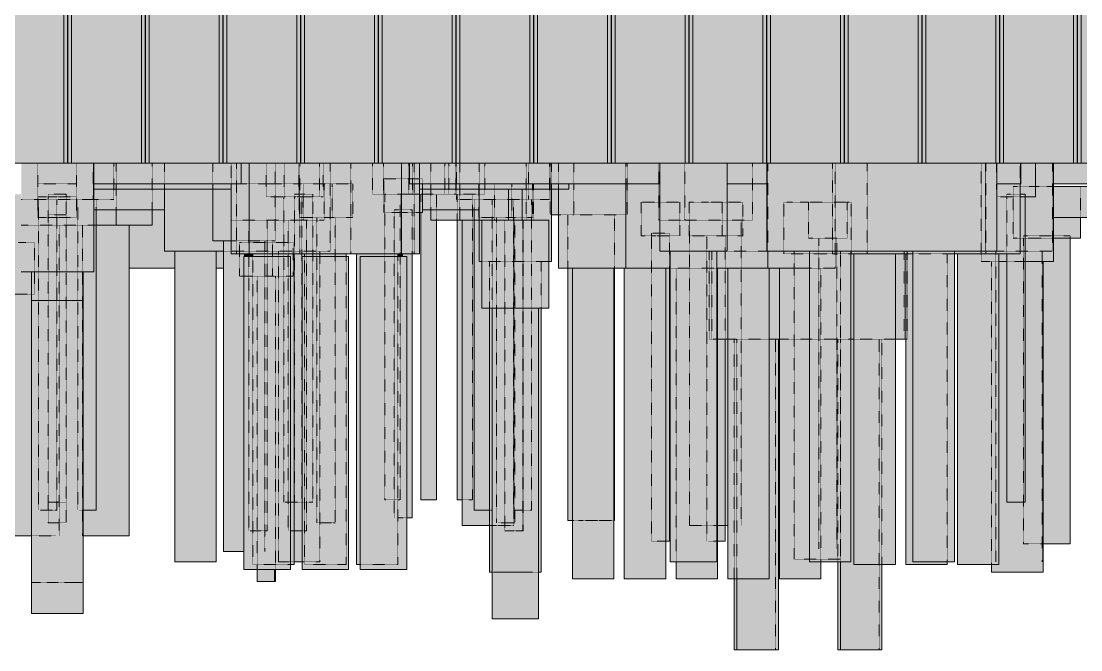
# Model space of a CAD drawing. Header units: centimetres. Extents: x -1984 to 34419, y -3196 to 88064.
# Drawn here: x 28343 to 30389, y 78180 to 79394 of the extents above; entities that cross this region are included whole.
import ezdxf

# ---------------------------------------------------------------- set-up
doc = ezdxf.new("R2010")
doc.units = ezdxf.units.CM
doc.linetypes.add('Centro', pattern=[3.175, 0.635, -0.47625, 1.5875, -0.47625])
doc.linetypes.add('Traço', pattern=[0.635, 0.3175, -0.3175])
for name, color, linetype, lineweight in [('A-FLOR-LEVL', 7, 'Continuous', 9), ('S-BEAM', 7, 'Continuous', 25), ('S-COLS', 7, 'Continuous', 25), ('S-FNDN', 7, 'Continuous', 25), ('S-FNDN-HDLN', 7, 'Traço', 9)]:
    doc.layers.add(name, color=color, linetype=linetype, lineweight=lineweight)

# ---------------------------------------------------------------- blocks, each defined once
blk = doc.blocks.new('Estaca W Gerdau - W250X32_7-3763720-CT F 002 - CRT ESQ')
at = {"layer": 'S-FNDN', "linetype": 'Traço', "lineweight": 9, "true_color": 0xa4b9db}
blk.add_hatch(color=9, dxfattribs=at).paths.add_polyline_path([(-1880.1, 79120), (-1871.6, 79120), (-1871.6, 79510), (-1886.2, 79510), (-1886.2, 79120)], flags=0)
at = {"layer": 'S-FNDN', "lineweight": 9}
for p, q in [((-1886.2, 79510), (-1886.2, 79120)), ((-1871.6, 79510), (-1886.2, 79510)), ((-1879.3, 79120), (-1879.3, 79510)), ((-1878.5, 79510), (-1878.5, 79120)), ((-1871.6, 79510), (-1871.6, 79120)), ((-1871.6, 79120), (-1886.2, 79120))]:
    blk.add_line(p, q, dxfattribs=at)
blk = doc.blocks.new('PED_BLRET-1EST_R01_2019 - 75x75x65-V10-CT F 002 - CRT ESQ')
at = {"layer": 'S-FNDN-HDLN'}
for p, q in [((-1766.9, 79020), (-1731.9, 79020)), ((-1731.9, 79015), (-1766.9, 79015))]:
    blk.add_line(p, q, dxfattribs=at)
blk = doc.blocks.new('PED_BLRET-1EST_R01_2019 - 75x75x65-V8-CT F 002 - CRT ESQ')
at = {"layer": 'S-FNDN-HDLN'}
for p, q in [((1305.6, 79340), (1340.6, 79340)), ((1305.6, 79335), (1305.6, 79340)), ((1340.6, 79335), (1305.6, 79335)), ((1340.6, 79340), (1340.6, 79335))]:
    blk.add_line(p, q, dxfattribs=at)
blk = doc.blocks.new('PED_BLRET-1EST_EXCENTRICA_R01_2019 - 110x130x100-V11-CT F 002 - CRT ESQ')
at = {"layer": 'S-FNDN-HDLN'}
for p, q in [((-326, 78945), (-326, 78950)), ((-251.6, 78945), (-326, 78945)), ((-236, 78950), (-236, 78945))]:
    blk.add_line(p, q, dxfattribs=at)
blk = doc.blocks.new('PED_BLRET-1EST_EXCENTRICA_R01_2019 - 110x130x100-3841337-CT F 002 - CRT ESQ')
at = {"layer": 'S-FNDN-HDLN'}
for p, q in [((117.3, 78980), (175.1, 78980)), ((117.3, 78975), (117.3, 78980)), ((175.1, 78975), (117.3, 78975)), ((175.1, 78980), (207.3, 78980)), ((207.3, 78975), (175.1, 78975)), ((207.3, 78980), (207.3, 78975))]:
    blk.add_line(p, q, dxfattribs=at)
blk = doc.blocks.new('PED_BLRET-1EST_R01_2019 - 75x75x65-V2-CT F 002 - CRT ESQ')
at = {"layer": 'S-FNDN-HDLN'}
for p, q in [((85.1, 79060), (110.9, 79060)), ((85.1, 79055), (85.1, 79060)), ((110.9, 79055), (85.1, 79055)), ((110.9, 79060), (120.1, 79060)), ((120.1, 79055), (110.9, 79055)), ((120.1, 79060), (120.1, 79055))]:
    blk.add_line(p, q, dxfattribs=at)
blk = doc.blocks.new('PED_BLRET-1EST_R01_2019 - 75x75x65-V13-CT F 002 - CRT ESQ')
at = {"layer": 'S-FNDN-HDLN'}
for p, q in [((-1063.7, 79030), (-1098.7, 79030)), ((-1098.7, 79030), (-1098.7, 79025)), ((-1098.7, 79025), (-1063.7, 79025)), ((-1063.7, 79025), (-1063.7, 79030))]:
    blk.add_line(p, q, dxfattribs=at)

msp = doc.modelspace()

# ---------------------------------------------------------------- hatches: boundary and pattern name
at = {"layer": 'S-BEAM', "true_color": 0xc0c0c0}
h = msp.add_hatch(color=9, dxfattribs=at)
h.paths.add_polyline_path([(28482.57, 79080), (28767.62, 79080), (28767.62, 79120), (28482.57, 79120), (28482.57, 79090.9)], flags=0)
h.paths.add_polyline_path([(28425.27, 79420), (28425.27, 79510), (28422.57, 79510), (28422.57, 79420)], flags=0)
h.paths.add_polyline_path([(28575.27, 79420), (28575.27, 79510), (28439.87, 79510), (28439.87, 79420), (28552.63, 79420)], flags=0)
h.paths.add_polyline_path([(28813.26, 79420), (28875.27, 79420), (28875.27, 79510), (28739.87, 79510), (28739.87, 79420), (28761.56, 79420)], flags=0)
h.paths.add_polyline_path([(28606.47, 79420), (28725.27, 79420), (28725.27, 79510), (28589.87, 79510), (28589.87, 79420)], flags=0)
h.paths.add_polyline_path([(28501.07, 79478), (28501.07, 79488), (28511.07, 79488), (28511.07, 79478), (28503.08, 79478)], flags=0)
h = msp.add_hatch(color=9, dxfattribs=at)
h.paths.add_polyline_path([(29380.36, 79080), (29576.1, 79080), (29576.1, 79120), (29092.51, 79120), (29092.51, 79080), (29330.22, 79080)], flags=0)
h.paths.add_polyline_path([(29025.27, 79120), (29025.27, 79120), (29020.04, 79120)], flags=0)
h.paths.add_polyline_path([(29123.44, 79420), (29175.27, 79420), (29175.13, 79510), (29039.87, 79510), (29039.87, 79420)], flags=0)
h.paths.add_polyline_path([(29189.87, 79420), (29325.27, 79420), (29325.27, 79510), (29189.87, 79510), (29189.87, 79443.91)], flags=0)
h.paths.add_polyline_path([(29025.27, 79420), (29025.27, 79510), (28976.81, 79510), (28976.81, 79420), (29020.04, 79420)], flags=0)
h.paths.add_polyline_path([(29549.87, 79420), (29549.87, 79510), (29489.87, 79510), (29489.87, 79420), (29537.01, 79420)], flags=0)
h.paths.add_polyline_path([(29475.27, 79420), (29475.27, 79510), (29339.87, 79510), (29339.87, 79420), (29444.33, 79420)], flags=0)
h = msp.add_hatch(color=9, dxfattribs=at)
h.paths.add_polyline_path([(29706.1, 79080), (29783.04, 79080), (29782.87, 79120), (29706.1, 79120), (29706.1, 79090.9)], flags=0)
h.paths.add_polyline_path([(29789.87, 79420), (29793.09, 79420), (29793.09, 79510), (29789.87, 79510), (29789.87, 79443.91)], flags=0)
h.paths.add_polyline_path([(29773.01, 79420), (29775.27, 79420), (29775.27, 79510), (29657.57, 79510), (29657.57, 79420), (29743.8, 79420)], flags=0)
h = msp.add_hatch(color=9, dxfattribs=at)
h.paths.add_polyline_path([(30266.56, 79080), (30266.56, 79120), (30227.04, 79120), (30227.04, 79080), (30260.76, 79080)], flags=0)
h.paths.add_polyline_path([(30136.83, 79420), (30225.27, 79420), (30225.27, 79510), (30136.83, 79510), (30136.83, 79443.91)], flags=0)
h.paths.add_polyline_path([(30266.56, 79420), (30266.56, 79510), (30239.87, 79510), (30239.87, 79420), (30260.76, 79420)], flags=0)
h = msp.add_hatch(color=9, dxfattribs=at)
h.paths.add_polyline_path([(30273.57, 79080), (30273.56, 79120), (30266.56, 79120), (30266.56, 79080), (30272.3, 79080)], flags=0)
h.paths.add_polyline_path([(30273.56, 79420), (30273.57, 79420), (30273.56, 79510), (30266.56, 79510), (30266.56, 79420), (30273.37, 79420)], flags=0)
h = msp.add_hatch(color=9, dxfattribs=at)
h.paths.add_polyline_path([(30336.56, 79080), (30466.7, 79080), (30466.7, 79120), (30494.7, 79120), (30494.7, 79430), (30389.87, 79430), (30389.87, 79120), (30336.56, 79120), (30336.56, 79090.9)], flags=0)
h.paths.add_polyline_path([(30347.93, 79420), (30375.27, 79420), (30375.27, 79430), (30312.31, 79430), (30312.31, 79420), (30317.53, 79420)], flags=0)
h.paths.add_polyline_path([(30314.05, 79480), (30375.27, 79480), (30375.27, 79510), (30312.31, 79509.85), (30312.46, 79480)], flags=0)
h.paths.add_polyline_path([(30492.54, 79480), (30494.7, 79480), (30494.7, 79510), (30389.87, 79510), (30390.09, 79480), (30467.55, 79480)], flags=0)
h = msp.add_hatch(color=9, dxfattribs=at)
h.paths.add_polyline_path([(28275.05, 79120), (28275.27, 79120), (28275.05, 79179.15)], flags=0)
h.paths.add_polyline_path([(28289.87, 79120), (28425.27, 79120), (28425.27, 79420), (28289.87, 79420), (28289.87, 79179.15)], flags=0)
h.paths.add_polyline_path([(29433.62, 79120), (29475.27, 79120), (29475.27, 79420), (29339.87, 79420), (29339.87, 79120)], flags=0)
h.paths.add_polyline_path([(29489.87, 79120), (29625.27, 79120), (29625.27, 79420), (29489.87, 79420), (29489.87, 79179.15)], flags=0)
h.paths.add_polyline_path([(29325.27, 79120), (29325.27, 79420), (29189.87, 79420), (29189.87, 79120), (29304.38, 79120)], flags=0)
h.paths.add_polyline_path([(30375.27, 79120), (30375.27, 79420), (30239.87, 79420), (30239.87, 79120), (30364.15, 79120)], flags=0)
h.paths.add_polyline_path([(28439.87, 79120), (28575.27, 79120), (28575.27, 79420), (28439.87, 79420), (28439.87, 79135.03)], flags=0)
h.paths.add_polyline_path([(29175.27, 79120), (29175.27, 79420), (29039.87, 79420), (29039.87, 79120), (29175.13, 79120)], flags=0)
h.paths.add_polyline_path([(28589.87, 79120), (28725.27, 79120), (28725.27, 79420), (28589.87, 79420), (28589.87, 79355.65)], flags=0)
h.paths.add_polyline_path([(30225.27, 79120), (30225.27, 79420), (30089.87, 79420), (30089.87, 79120), (30157.37, 79120)], flags=0)
h.paths.add_polyline_path([(30075.27, 79120), (30075.27, 79420), (29939.87, 79420), (29939.87, 79120), (30053.97, 79120)], flags=0)
h.paths.add_polyline_path([(28739.87, 79120), (28875.27, 79120), (28875.27, 79420), (28739.87, 79420), (28739.87, 79179.15)], flags=0)
h.paths.add_polyline_path([(28889.87, 79120), (29025.27, 79120), (29025.27, 79420), (28889.87, 79420), (28889.87, 79135.03)], flags=0)
h.paths.add_polyline_path([(29639.87, 79120), (29775.27, 79120), (29775.27, 79420), (29639.87, 79420), (29639.87, 79179.15)], flags=0)
h.paths.add_polyline_path([(29789.87, 79120), (29925.27, 79120), (29925.27, 79420), (29789.87, 79420), (29789.87, 79179.15)], flags=0)
for points in [[(28748.28, 79070), (28748.28, 79080), (28482.57, 79080), (28482.57, 79070), (28732.39, 79070)], [(28619.32, 79030), (28619.32, 79070), (28482.57, 79070), (28482.57, 79030), (28511.07, 79030)], [(29395.28, 79070), (29400.17, 79070), (29400.17, 79080), (29111.85, 79080), (29111.85, 79070), (29380.36, 79070)], [(29200.98, 79030), (29227.06, 79030), (29226.83, 79070), (29117.73, 79070), (29117.73, 79030), (29175.13, 79030)], [(30364.15, 79015), (30466.7, 79015), (30466.7, 79075), (30336.56, 79075), (30336.56, 79015), (30356.77, 79015)]]:
    msp.add_hatch(color=9, dxfattribs=at).paths.add_polyline_path(points, flags=0)
h = msp.add_hatch(color=9, dxfattribs=at)
h.paths.add_polyline_path([(28619.32, 78917), (28639.32, 78917), (28639.32, 78950), (28619.32, 78950), (28619.32, 79030), (28595.84, 79030), (28595.84, 79000), (28551.02, 79000), (28551.02, 78917), (28611, 78917)], flags=0)
h.paths.add_polyline_path([(28719.32, 78917), (28733.06, 78917), (28733.06, 78950), (28719.32, 78950), (28719.32, 78923.77)], flags=0)
h.paths.add_polyline_path([(28296.29, 78967), (28326.16, 78967), (28326.16, 79000), (28281.34, 79000), (28281.34, 79060), (28273.92, 79060), (28273.92, 78967), (28281.34, 78967)], flags=0)
at = {"layer": 'S-COLS', "true_color": 0xc0c0c0}
h = msp.add_hatch(color=9, dxfattribs=at)
h.paths.add_polyline_path([(29599.84, 79120), (29599.84, 79120), (29593.03, 79120)], flags=0)
h.paths.add_polyline_path([(29599.84, 79420), (29599.84, 79510), (29549.87, 79510), (29549.87, 79420), (29594.39, 79420)], flags=0)
h = msp.add_hatch(color=9, dxfattribs=at)
h.paths.add_polyline_path([(30136.83, 79120), (30136.83, 79120), (30089.87, 79120)], flags=0)
h.paths.add_polyline_path([(30075.27, 79120), (30075.27, 79120), (30053.97, 79120)], flags=0)
h.paths.add_polyline_path([(29950.58, 79420), (30075.27, 79420), (30075.27, 79510), (29939.87, 79510), (29939.87, 79420)], flags=0)
h.paths.add_polyline_path([(30136.83, 79420), (30136.83, 79510), (30089.87, 79510), (30089.87, 79420)], flags=0)
h.paths.add_polyline_path([(29793.09, 79420), (29925.27, 79420), (29925.27, 79510), (29793.09, 79510), (29793.09, 79443.91)], flags=0)
msp.add_hatch(color=9, dxfattribs=at).paths.add_polyline_path([(29310.56, 79010), (29310.56, 79070), (29283.56, 79070), (29283.56, 79010), (29304.38, 79010)], flags=0)
at = {"layer": 'S-FNDN', "true_color": 0xc0c0c0}
for points in [[(28342.57, 78910), (28482.57, 78910), (28482.57, 79120), (28342.57, 79120), (28342.57, 78914.4)], [(28758.57, 78945), (28782.92, 78945), (28782.92, 79120), (28767.62, 79120), (28767.62, 79080), (28748.28, 79080), (28748.28, 78945)], [(28782.92, 78945), (29077.21, 78945), (29077.21, 79120), (28782.92, 79120), (28782.92, 78958.52)], [(29077.21, 78945), (29111.85, 78945), (29111.85, 79080), (29092.51, 79080), (29092.51, 79120), (29077.21, 79120), (29077.21, 79002.65)], [(29576.1, 78950), (29706.1, 78950), (29706.1, 79120), (29576.1, 79120), (29576.1, 79002.65)], [(29783.04, 78950), (30227.04, 78950), (30227.04, 79120), (29783.04, 79120), (29783.04, 79002.65)], [(30297.03, 79055), (30301.56, 79055), (30301.56, 79120), (30273.57, 79120), (30273.57, 79080), (30272.3, 79080), (30272.3, 79055), (30295.12, 79055)], [(28619.32, 78950), (28733.06, 78950), (28733.06, 78970), (28713.06, 78970), (28713.06, 79070), (28619.32, 79070), (28619.32, 78967)], [(28748.28, 78970), (28748.28, 79070), (28713.06, 79070), (28713.06, 78970)], [(29117.73, 79025), (29117.73, 79070), (29111.85, 79070), (29111.85, 79025)], [(29380.36, 79020), (29380.36, 79070), (29367.06, 79070), (29367.2, 79020)], [(29380.36, 78917.29), (29510.36, 78917.29), (29510.36, 79080), (29400.17, 79080), (29400.17, 79070), (29380.36, 79070), (29380.36, 79002.65)], [(30260.76, 78945), (30272.3, 78945), (30272.3, 79080), (30227.04, 79080), (30227.04, 78950), (30205.66, 78950), (30205.66, 78945), (30234.91, 78945)], [(30246.56, 78465), (30281.56, 78465), (30281.56, 79055), (30272.3, 79055), (30272.3, 78945), (30246.56, 78945), (30246.56, 78473.14)], [(28462.57, 78450), (28484.47, 78450), (28484.47, 79030), (28482.57, 79030), (28482.23, 78910), (28462.57, 78910), (28462.57, 78473.14)], [(28485.23, 78450), (28487.17, 78450), (28487.17, 79030), (28484.47, 79030), (28484.47, 78450)], [(28595.84, 79000), (28595.84, 79030), (28526.17, 79030), (28526.17, 79000)], [(29115.67, 78470), (29115.67, 79025), (29114.78, 79025), (29114.78, 78470)], [(29115.67, 78470), (29144.63, 78470), (29144.51, 79010), (29133.64, 79010), (29133.64, 79030), (29117.73, 79030), (29117.41, 79025), (29115.67, 79025), (29115.67, 78473.14)], [(29133.64, 79010), (29189.71, 79010), (29189.71, 79030), (29133.64, 79030)], [(29189.71, 79010), (29217.61, 79010), (29217.61, 79030), (29189.71, 79030)], [(29217.61, 78450), (29247.06, 78450), (29246.77, 78840), (29232.06, 78840), (29232.06, 78930), (29227.06, 78930), (29226.65, 79030), (29217.61, 79030), (29217.61, 78473.14)], [(29226.65, 79015), (29227.06, 79015), (29226.65, 79030)], [(29184.62, 78470), (29185.51, 78470), (29185.51, 79010), (29184.62, 79010), (29184.62, 78473.14)], [(29187.36, 78470), (29194.23, 78470), (29194.23, 79010), (29185.51, 79010), (29185.51, 78470)], [(29194.23, 78420), (29247.06, 78420), (29246.92, 78450), (29217.61, 78450), (29217.61, 79010), (29194.23, 79010), (29194.23, 78429.01)], [(29252.68, 78840), (29362.06, 78840), (29362.06, 79010), (29232.06, 79010), (29232.06, 78840)], [(30336.56, 78975), (30388.77, 78975), (30388.77, 79015), (30336.56, 79015), (30336.56, 79002.65)], [(28326.16, 78400), (28362.57, 78400), (28362.57, 78910), (28342.57, 78910), (28342.57, 79000), (28326.16, 79000), (28326.16, 78473.14)], [(28462.66, 78400), (28544.12, 78400), (28544.12, 79000), (28487.17, 79000), (28487.17, 78450), (28462.57, 78450), (28462.57, 78400)], [(28549.89, 78400), (28551.02, 78400), (28551.02, 79000), (28544.12, 79000), (28544.12, 78400), (28547.57, 78400)], [(28733.06, 78370), (28772.56, 78370), (28772.72, 78940), (28773.06, 78940), (28772.78, 78945), (28748.28, 78945), (28748.28, 78970), (28733.06, 78970), (28733.06, 78384.89)], [(30316.56, 78385), (30368.77, 78385), (30368.77, 78975), (30336.56, 78975), (30336.56, 78930), (30316.56, 78930), (30316.56, 78473.14)], [(28639.32, 78350), (28719.32, 78350), (28719.32, 78950), (28639.32, 78950), (28639.32, 78384.89)], [(28790.06, 78940), (28790.06, 78945), (28773.06, 78945), (28773.18, 78940), (28787.41, 78940)], [(28862.56, 78345), (28870.06, 78345), (28870.06, 78945), (28790.06, 78945), (28790.07, 78940), (28862.56, 78940), (28862.56, 78350)], [(28872.37, 78350), (28885.06, 78350), (28885.06, 78940), (28890.06, 78940), (28890.06, 78945), (28870.06, 78945), (28870.06, 78350)], [(28969.46, 78940), (28970.06, 78940), (28969.64, 78945), (28890.06, 78945), (28890.49, 78940), (28969.43, 78940)], [(28990.06, 78345), (28997.56, 78345), (28997.56, 78940), (29070.06, 78940), (29070.06, 78945), (28990.06, 78945), (28990.06, 78384.89)], [(29077.21, 78940), (29080.23, 78940), (29080.23, 78945), (29070.06, 78945), (29070.06, 78940), (29076.77, 78940)], [(29097.73, 78435), (29097.73, 78945), (29080.23, 78945), (29080.23, 78940), (29087.56, 78940), (29087.56, 78435), (29097.14, 78435)], [(29596.25, 78350), (29641.1, 78350), (29641.1, 78950), (29596.25, 78950), (29596.25, 78384.89)], [(29662.52, 78350), (29685.94, 78350), (29685.94, 78950), (29641.1, 78950), (29641.1, 78350), (29655.71, 78350)], [(29865.04, 78917.29), (29865.04, 78950), (29784.53, 78950), (29784.53, 78917.29), (29847.19, 78917.29)], [(29867.45, 78350), (29945.04, 78350), (29945.04, 78950), (29865.04, 78950), (29865.04, 78350), (29867.44, 78350)], [(29945.04, 78945), (29976.5, 78945), (29976.5, 78950), (29945.04, 78950)], [(29951.08, 78345), (30031.08, 78345), (30031.08, 78945), (29951.08, 78945), (29951.08, 78384.89)], [(30051.08, 78345), (30131.08, 78345), (30130.75, 78350), (30065.04, 78350), (30065.04, 78945), (30051.08, 78945), (30051.08, 78384.89)], [(30065.04, 78350), (30145.04, 78350), (30145.04, 78950), (30065.04, 78950), (30065.04, 78384.89)], [(30151.08, 78345), (30231.08, 78345), (30231.08, 78945), (30151.08, 78945), (30151.08, 78350)], [(28772.56, 78335), (28862.56, 78335), (28862.56, 78940), (28772.56, 78940), (28772.56, 78340.76)], [(28885.06, 78335), (28975.06, 78335), (28974.71, 78940), (28885.06, 78940), (28885.06, 78340.76)], [(28997.56, 78335), (29087.56, 78335), (29087.56, 78940), (28997.56, 78940), (28997.56, 78345)], [(30216.56, 78330), (30266.56, 78330), (30266.56, 78465), (30246.56, 78465), (30246.56, 78930), (30231.08, 78930), (30231.08, 78345), (30216.56, 78345), (30216.56, 78340.76)], [(30311.12, 78330), (30316.56, 78330), (30316.56, 78930), (30281.56, 78930), (30281.56, 78465), (30266.56, 78465), (30266.56, 78330), (30307.02, 78330)], [(28362.57, 78855), (28412.57, 78855), (28412.57, 78910), (28362.57, 78910), (28362.57, 78862.72)], [(28462.57, 78855), (28462.57, 78910), (28412.57, 78910), (28412.57, 78855), (28462.51, 78855)], [(29398.81, 78430), (29407.44, 78430), (29407.44, 78917.29), (29398.62, 78917.29), (29398.62, 78430)], [(29407.44, 78317.29), (29487.44, 78317.29), (29487.05, 78917.29), (29407.44, 78917.29), (29407.44, 78384.89)], [(29487.44, 78430), (29488.47, 78430), (29488.29, 78917.29), (29487.44, 78917.29), (29487.44, 78433.44)], [(29578.09, 78317.29), (29587.44, 78317.29), (29587.44, 78917.29), (29507.44, 78917.29), (29507.44, 78317.29), (29573.16, 78317.29)], [(29594.83, 78390), (29594.83, 78917.29), (29587.44, 78917.29), (29587.44, 78390), (29594.23, 78390)], [(29607.44, 78317.29), (29687.44, 78317.29), (29687.44, 78917.29), (29685.94, 78917.29), (29685.94, 78350), (29607.44, 78350), (29607.44, 78340.76)], [(29707.44, 78317.29), (29787.44, 78317.29), (29787.44, 78917.29), (29707.44, 78917.29), (29707.44, 78340.76)], [(29807.44, 78317.29), (29887.44, 78317.29), (29887.44, 78350), (29865.04, 78350), (29865.04, 78917.29), (29807.44, 78917.29), (29807.44, 78340.76)], [(28362.57, 78250), (28412.57, 78250), (28412.57, 78855), (28362.57, 78855), (28362.57, 78252.51)], [(28412.57, 78250), (28462.57, 78250), (28462.57, 78855), (28412.57, 78855), (28412.57, 78252.51)], [(29247.68, 78330), (29252.22, 78330), (29252.06, 78840), (29247.06, 78840), (29247.06, 78330)], [(29252.22, 78240), (29297.06, 78240), (29297.06, 78840), (29252.22, 78840), (29252.22, 78296.64)], [(29330.17, 78240), (29341.91, 78240), (29341.62, 78840), (29297.06, 78840), (29297.06, 78240), (29324.7, 78240)], [(29346.45, 78330), (29347.06, 78330), (29346.97, 78840), (29341.91, 78840), (29341.91, 78330), (29344.62, 78330)], [(29687.44, 78390), (29699.46, 78390), (29699.46, 78780), (29687.44, 78780), (29687.44, 78420)], [(29699.46, 78390), (29702.13, 78390), (29702.13, 78780), (29699.46, 78780), (29699.46, 78420)], [(29702.13, 78420), (29707.44, 78420), (29707.44, 78780), (29702.13, 78780), (29702.13, 78429.01)], [(29758.22, 78180), (29805.16, 78180), (29805.16, 78780), (29787.44, 78780), (29787.44, 78317.29), (29725.16, 78317.29), (29725.16, 78180), (29751.48, 78180)], [(29934.52, 78180), (30005.16, 78180), (30004.72, 78345), (29951.08, 78345), (29951.08, 78780), (29945.04, 78780), (29945.04, 78350), (29925.16, 78350), (29925.16, 78180), (29934.08, 78180)], [(29919.79, 78180), (29925.16, 78180), (29924.73, 78350), (29919.79, 78350), (29919.79, 78208.39)], [(28821.28, 78312), (28830.83, 78312), (28830.72, 78335), (28798.53, 78335), (28798.96, 78312), (28821, 78312)], [(28830.83, 78312), (28833.51, 78312), (28833.48, 78335), (28830.83, 78335)], [(29720.4, 78180), (29725.16, 78180), (29725.15, 78317.29), (29719.79, 78317.29), (29719.79, 78180)]]:
    msp.add_hatch(color=9, dxfattribs=at).paths.add_polyline_path(points, flags=0)
h = msp.add_hatch(color=9, dxfattribs=at)
h.paths.add_polyline_path([(30231.08, 78930), (30246.56, 78930), (30246.56, 78945), (30231.08, 78945)], flags=0)
h.paths.add_polyline_path([(30312.46, 78930), (30336.56, 78930), (30336.56, 79120), (30301.56, 79120), (30301.56, 79055), (30281.56, 79055), (30281.56, 78930), (30286.61, 78930)], flags=0)
h = msp.add_hatch(color=9, dxfattribs=at)
h.paths.add_polyline_path([(29232.06, 78930), (29232.06, 79010), (29283.56, 79010), (29283.56, 79070), (29227.06, 79070), (29227.06, 78930)], flags=0)
h.paths.add_polyline_path([(29362.06, 78930), (29367.06, 78930), (29367.06, 79070), (29310.56, 79070), (29310.56, 79010), (29362.06, 79010), (29362.06, 78945.08)], flags=0)
h = msp.add_hatch(color=9, dxfattribs=at)
h.paths.add_polyline_path([(29706.1, 78917.29), (29784.53, 78917.29), (29784.53, 78950), (29783.04, 78950), (29783.04, 79080), (29706.1, 79080), (29706.1, 78950), (29685.94, 78950), (29685.94, 78917.29), (29692.1, 78917.29)], flags=0)
h.paths.add_polyline_path([(29537.01, 78917.29), (29596.25, 78917.29), (29596.25, 78950), (29576.1, 78950), (29576.1, 79080), (29510.36, 79080), (29510.36, 78917.29)], flags=0)
h = msp.add_hatch(color=9, dxfattribs=at)
h.paths.add_polyline_path([(28281.34, 79000), (28342.57, 79000), (28342.57, 79050), (28341.91, 79050), (28341.91, 79060), (28281.34, 79060), (28281.34, 79002.65)], flags=0)
h.paths.add_polyline_path([(28503.08, 79000), (28526.17, 79000), (28526.17, 79030), (28487.17, 79030), (28487.17, 79000)], flags=0)
h = msp.add_hatch(color=9, dxfattribs=at)
h.paths.add_polyline_path([(29687.44, 78780), (29707.44, 78780), (29707.44, 78917.29), (29687.44, 78917.29), (29687.44, 78782.02)], flags=0)
h.paths.add_polyline_path([(29945.04, 78780), (29951.08, 78780), (29951.08, 78945), (29945.04, 78945), (29945.04, 78782.02)], flags=0)
h.paths.add_polyline_path([(29807.44, 78780), (29807.44, 78917.29), (29787.44, 78917.29), (29787.44, 78780), (29795.49, 78780)], flags=0)
h.paths.add_polyline_path([(30031.08, 78780), (30051.08, 78780), (30051.08, 78945), (30031.08, 78945), (30031.08, 78826.15)], flags=0)
h = msp.add_hatch(color=9, dxfattribs=at)
h.paths.add_polyline_path([(30157.37, 78945), (30205.66, 78945), (30205.66, 78950), (30145.04, 78950), (30145.04, 78945)], flags=0)
h.paths.add_polyline_path([(30053.66, 78945), (30065.04, 78945), (30065.04, 78950), (29976.5, 78950), (29976.5, 78945), (30037.06, 78945)], flags=0)

# ---------------------------------------------------------------- linework, layer by layer
at = {"layer": 'A-FLOR-LEVL', "linetype": 'Centro'}
msp.add_line((27916.13, 79120), (33464.7, 79120), dxfattribs=at)
at = {"layer": 'S-BEAM', "lineweight": 9}
for p, q in [((28289.87, 79120), (28425.27, 79120)), ((28439.87, 79120), (28575.27, 79120)), ((28589.87, 79120), (28725.27, 79120)), ((28739.87, 79120), (28875.27, 79120)), ((28767.62, 79120), (28767.62, 79080)), ((28889.87, 79120), (29025.27, 79120)), ((29039.87, 79120), (29175.13, 79120)), ((29092.51, 79080), (29092.51, 79120)), ((29189.87, 79120), (29325.27, 79120)), ((29339.87, 79120), (29475.27, 79120)), ((29489.87, 79120), (29625.27, 79120)), ((29639.87, 79120), (29775.27, 79120)), ((29789.87, 79120), (29925.27, 79120)), ((29939.87, 79120), (30075.27, 79120)), ((30089.87, 79120), (30225.27, 79120)), ((30239.87, 79120), (30375.27, 79120)), ((30273.57, 79080), (30273.57, 79120)), ((28767.62, 79080), (28482.57, 79080)), ((28482.57, 79070), (28748.28, 79070)), ((29576.1, 79080), (29092.51, 79080)), ((29111.85, 79070), (29400.17, 79070)), ((29400.17, 79070), (29400.17, 79080)), ((29706.1, 79080), (29783.04, 79080)), ((30227.04, 79080), (30266.56, 79080)), ((30273.57, 79080), (30266.56, 79080)), ((30336.56, 79080), (30466.7, 79080)), ((30336.56, 79075), (30466.7, 79075)), ((28482.57, 79030), (28619.32, 79030)), ((29226.83, 79030), (29117.73, 79030)), ((30466.7, 79015), (30336.56, 79015)), ((28551.02, 78917), (28639.32, 78917)), ((28719.29, 78917), (28733.06, 78917))]:
    msp.add_line(p, q, dxfattribs=at)
at = {"layer": 'S-COLS', "lineweight": 9}
for p, q in [((29283.56, 79070), (29283.56, 79010)), ((29310.56, 79070), (29310.56, 79010))]:
    msp.add_line(p, q, dxfattribs=at)
at = {"layer": 'S-FNDN', "lineweight": 9}
for p, q in [((28482.57, 78910), (28482.57, 79120)), ((28782.92, 78945), (28782.92, 79120)), ((29077.21, 78945), (29077.21, 79120)), ((29576.1, 78950), (29576.1, 79120)), ((29706.1, 78950), (29706.1, 79120)), ((29783.04, 78950), (29783.04, 79120)), ((30227.04, 78950), (30227.04, 79120)), ((30301.56, 79055), (30301.56, 79120)), ((30336.56, 78930), (30336.56, 79120)), ((28619.32, 78950), (28619.32, 79070)), ((28713.06, 78970), (28713.06, 79070)), ((28748.28, 78945), (28748.28, 79080)), ((29111.85, 78945), (29111.85, 79080)), ((29117.73, 79070), (29117.73, 79025)), ((29227.06, 78930), (29227.06, 79070)), ((29367.06, 78930), (29367.06, 79070)), ((29380.36, 78917.29), (29380.36, 79070)), ((29510.36, 79080), (29510.36, 78917.29)), ((30272.3, 78945), (30272.3, 79080)), ((30301.56, 79055), (30272.3, 79055)), ((30281.56, 78465), (30281.56, 79055)), ((28487.19, 78450), (28487.19, 79030)), ((28526.17, 79000), (28526.17, 79030)), ((28595.84, 79030), (28595.84, 79000)), ((29117.73, 79025), (29111.85, 79025)), ((29114.71, 79025), (29114.71, 78470)), ((29133.64, 79010), (29133.64, 79030)), ((29189.71, 79010), (29189.71, 79030)), ((29217.59, 79030), (29217.59, 78450)), ((29226.65, 79015), (29226.65, 79030)), ((29189.71, 79010), (29133.64, 79010)), ((29144.71, 78470), (29144.71, 79010)), ((29184.54, 79010), (29184.54, 78470)), ((29217.63, 79010), (29189.71, 79010)), ((29194.14, 79010), (29194.14, 78420)), ((29226.83, 79015), (29226.65, 79015)), ((29232.06, 79010), (29362.06, 79010)), ((29232.06, 78840), (29232.06, 79010)), ((29362.06, 78840), (29362.06, 79010)), ((29380.36, 79020), (29367.06, 79020)), ((30388.77, 78975), (30388.77, 79015)), ((28526.17, 79000), (28487.17, 79000)), ((28595.84, 79000), (28526.17, 79000)), ((28551.13, 78400), (28551.13, 79000)), ((28748.28, 78970), (28713.06, 78970)), ((28733.06, 78970), (28733.06, 78370)), ((30388.77, 78975), (30336.56, 78975)), ((30368.77, 78385), (30368.77, 78975)), ((28733.06, 78950), (28619.32, 78950)), ((28639.32, 78950), (28639.32, 78350)), ((28719.32, 78350), (28719.32, 78950)), ((28782.92, 78945), (28748.28, 78945)), ((29077.21, 78945), (28782.92, 78945)), ((28790.06, 78945), (28790.06, 78940)), ((28870.06, 78345), (28870.06, 78945)), ((28890.06, 78945), (28890.06, 78940)), ((28970.06, 78940), (28970.06, 78945)), ((28990.06, 78945), (28990.06, 78345)), ((29070.06, 78940), (29070.06, 78945)), ((29111.85, 78945), (29077.21, 78945)), ((29097.73, 78435), (29097.73, 78945)), ((29706.1, 78950), (29576.1, 78950)), ((29596.1, 78950), (29596.1, 78350)), ((29686.1, 78350), (29686.1, 78950)), ((30227.04, 78950), (29783.04, 78950)), ((29784.53, 78917.29), (29784.53, 78950)), ((29865.04, 78950), (29865.04, 78350)), ((29976.5, 78945), (29945.03, 78945)), ((29945.04, 78350), (29945.04, 78950)), ((29951.08, 78945), (29951.08, 78345)), ((29976.5, 78945), (29976.5, 78950)), ((30065.04, 78945), (29976.5, 78945)), ((30031.08, 78345), (30031.08, 78945)), ((30051.08, 78945), (30051.08, 78345)), ((30065.04, 78950), (30065.04, 78350)), ((30205.66, 78945), (30145.03, 78945)), ((30145.04, 78350), (30145.04, 78950)), ((30151.08, 78945), (30151.08, 78345)), ((30205.66, 78945), (30205.66, 78950)), ((30272.3, 78945), (30205.66, 78945)), ((30231.08, 78345), (30231.08, 78945)), ((30246.56, 78945), (30246.56, 78465)), ((28772.56, 78940), (28772.56, 78335)), ((28772.56, 78940), (28862.56, 78940)), ((28862.56, 78335), (28862.56, 78940)), ((28885.06, 78940), (28885.06, 78335)), ((28885.06, 78940), (28975.06, 78940)), ((28975.06, 78335), (28975.06, 78940)), ((28997.56, 78940), (28997.56, 78335)), ((28997.56, 78940), (29087.56, 78940)), ((29087.56, 78335), (29087.56, 78940)), ((29232.06, 78930), (29227.06, 78930)), ((29367.06, 78930), (29362.06, 78930)), ((30246.56, 78930), (30231.06, 78930)), ((30336.56, 78930), (30281.56, 78930)), ((30316.56, 78330), (30316.56, 78930)), ((28342.57, 78910), (28482.57, 78910)), ((28362.57, 78910), (28362.57, 78855)), ((28462.57, 78855), (28462.57, 78910)), ((29510.36, 78917.29), (29380.36, 78917.29)), ((29398.54, 78917.29), (29398.54, 78430)), ((29407.44, 78917.29), (29407.44, 78317.29)), ((29487.44, 78317.29), (29487.44, 78917.29)), ((29488.54, 78430), (29488.54, 78917.29)), ((29507.44, 78917.29), (29507.44, 78317.29)), ((29596.25, 78917.29), (29510.36, 78917.29)), ((29587.44, 78317.29), (29587.44, 78917.29)), ((29594.83, 78390), (29594.83, 78917.29)), ((29784.53, 78917.29), (29685.88, 78917.29)), ((29687.44, 78317.29), (29687.44, 78917.29)), ((29707.44, 78917.29), (29707.44, 78317.29)), ((29865.04, 78917.29), (29784.53, 78917.29)), ((29787.44, 78317.29), (29787.44, 78917.29)), ((29807.44, 78917.29), (29807.44, 78317.29)), ((28362.57, 78855), (28362.57, 78250)), ((28362.57, 78855), (28412.57, 78855)), ((28412.57, 78855), (28462.57, 78855)), ((28462.57, 78250), (28462.57, 78855)), ((29362.06, 78840), (29232.06, 78840)), ((29247.06, 78840), (29247.06, 78330)), ((29252.06, 78840), (29252.06, 78240)), ((29342.06, 78240), (29342.06, 78840)), ((29347.06, 78330), (29347.06, 78840)), ((29707.44, 78780), (29687.44, 78780)), ((29702.15, 78390), (29702.15, 78780)), ((29807.44, 78780), (29787.44, 78780)), ((29805.16, 78180), (29805.16, 78780)), ((29951.08, 78780), (29945.04, 78780)), ((30051.08, 78780), (30031.08, 78780)), ((29115.67, 78470), (29114.71, 78470)), ((29144.63, 78470), (29115.67, 78470)), ((29185.51, 78470), (29184.54, 78470)), ((29194.22, 78470), (29185.51, 78470)), ((30281.56, 78465), (30246.56, 78465)), ((28484.47, 78450), (28462.51, 78450)), ((28487.19, 78450), (28484.47, 78450)), ((29097.73, 78435), (29087.62, 78435)), ((29246.92, 78450), (29217.61, 78450)), ((29247.16, 78420), (29194.23, 78420)), ((29407.37, 78430), (29398.62, 78430)), ((29488.54, 78430), (29487.45, 78430)), ((29707.48, 78420), (29702.12, 78420)), ((28362.55, 78400), (28326.16, 78400)), ((28544.12, 78400), (28462.66, 78400)), ((28550.92, 78400), (28544.12, 78400)), ((29594.83, 78390), (29587.53, 78390)), ((29699.46, 78390), (29687.46, 78390)), ((29702.15, 78390), (29699.46, 78390)), ((30368.77, 78385), (30316.54, 78385)), ((28719.32, 78350), (28639.32, 78350)), ((28772.6, 78370), (28733.06, 78370)), ((28885.09, 78350), (28870.03, 78350)), ((29641.1, 78350), (29596.25, 78350)), ((29607.44, 78350), (29607.44, 78317.29)), ((29685.94, 78350), (29641.1, 78350)), ((29945.04, 78350), (29865.04, 78350)), ((29887.44, 78317.29), (29887.44, 78350)), ((29919.79, 78350), (29919.79, 78180)), ((29925.16, 78350), (29925.16, 78180)), ((30145.04, 78350), (30065.04, 78350)), ((30131.08, 78345), (30131.08, 78350)), ((28862.56, 78335), (28772.56, 78335)), ((28798.52, 78335), (28798.52, 78312)), ((28833.52, 78312), (28833.52, 78335)), ((28870.06, 78345), (28862.69, 78345)), ((28975.06, 78335), (28885.06, 78335)), ((28997.45, 78345), (28990.06, 78345)), ((29087.56, 78335), (28997.56, 78335)), ((29252.17, 78330), (29247.06, 78330)), ((29347.06, 78330), (29341.96, 78330)), ((30031.08, 78345), (29951.08, 78345)), ((30005.16, 78180), (30005.16, 78345)), ((30131.08, 78345), (30051.08, 78345)), ((30231.08, 78345), (30151.08, 78345)), ((30216.56, 78345), (30216.56, 78330)), ((30266.56, 78330), (30216.56, 78330)), ((30316.56, 78330), (30266.56, 78330)), ((28830.83, 78312), (28798.53, 78312)), ((28833.52, 78312), (28830.83, 78312)), ((29487.44, 78317.29), (29407.44, 78317.29)), ((29587.44, 78317.29), (29507.44, 78317.29)), ((29687.44, 78317.29), (29607.44, 78317.29)), ((29787.44, 78317.29), (29707.44, 78317.29)), ((29719.79, 78317.29), (29719.79, 78180)), ((29725.16, 78317.29), (29725.16, 78180)), ((29887.44, 78317.29), (29807.44, 78317.29)), ((28412.57, 78250), (28362.57, 78250)), ((28462.57, 78250), (28412.57, 78250)), ((29297.06, 78240), (29252.22, 78240)), ((29341.91, 78240), (29297.06, 78240)), ((29725.15, 78180), (29719.79, 78180)), ((29805.16, 78180), (29725.16, 78180)), ((29925.15, 78180), (29919.79, 78180)), ((30005.16, 78180), (29925.16, 78180))]:
    msp.add_line(p, q, dxfattribs=at)
at = {"layer": 'S-FNDN-HDLN'}
for p, q in [((28374.56, 79055), (28374.56, 79120)), ((28449.56, 79055), (28449.56, 79120)), ((28481.3, 79050), (28481.3, 79120)), ((28521.43, 79120), (28521.43, 79050)), ((28526.17, 79030.01), (28526.17, 79120)), ((28595.84, 79120), (28595.84, 79030.01)), ((28619.32, 79070.01), (28619.32, 79120)), ((28713.06, 79070.01), (28713.06, 79120)), ((28748.28, 79080.01), (28748.28, 79120)), ((28758.57, 78945), (28758.57, 79120)), ((28815.47, 79055), (28815.47, 79120)), ((28833.06, 78970), (28833.06, 79120)), ((28850.81, 79055), (28850.81, 79120)), ((28878.94, 79055), (28878.94, 79120)), ((28880.54, 79120), (28880.54, 78945)), ((28918.89, 79120), (28918.89, 79055)), ((28925.81, 79055), (28925.81, 79120)), ((28939.32, 78950), (28939.32, 79120)), ((28979.59, 78945), (28979.59, 79120)), ((29021.21, 79060), (29021.21, 79120)), ((29042.4, 79120), (29042.4, 79060)), ((29091.04, 79060), (29091.04, 79120)), ((29098.54, 79060), (29098.54, 79120)), ((29101.56, 79070), (29101.56, 79120)), ((29111.85, 79080.01), (29111.85, 79120)), ((29112.24, 79120), (29112.24, 79060)), ((29133.64, 79030.01), (29133.64, 79120)), ((29160.88, 79060), (29160.88, 79120)), ((29168.37, 79060), (29168.37, 79120)), ((29175.14, 79120), (29175.26, 79120)), ((29182.08, 79120), (29182.08, 79060)), ((29183.32, 79050), (29183.32, 79120)), ((29189.71, 79070), (29189.71, 79120)), ((29227.06, 79070.01), (29227.06, 79120)), ((29238.21, 79060), (29238.21, 79120)), ((29317.99, 79120), (29317.99, 79010)), ((29322.56, 79050), (29322.56, 79120)), ((29362.8, 79120), (29362.8, 79050)), ((29364.62, 79020), (29364.62, 79120)), ((29367.06, 79070.01), (29367.06, 79120)), ((29380.36, 79070.01), (29380.36, 79120)), ((29410.02, 79070), (29410.02, 79120)), ((29510.36, 79120), (29510.36, 79080.01)), ((29513.09, 79120), (29513.09, 79020)), ((29574.24, 79010), (29574.24, 79120)), ((29624.66, 79010), (29624.66, 79120)), ((29755.26, 79120), (29755.26, 79010)), ((29784.53, 78950.01), (29784.53, 79120)), ((29909.86, 78945), (29909.86, 79120)), ((29914.53, 78917.29), (29914.53, 79120)), ((29976.5, 78950.01), (29976.5, 79120)), ((30196.56, 78930), (30196.56, 79120)), ((30204.94, 78950), (30204.94, 79120)), ((30205.66, 78950.01), (30205.66, 79120)), ((30226.56, 79070), (30226.56, 79120)), ((30272.3, 79080), (30272.3, 79120)), ((30334.94, 78950), (30334.94, 79120)), ((29042.73, 79090), (29117.73, 79090)), ((29042.73, 79025), (29042.73, 79090)), ((29117.73, 79090), (29117.73, 79070.01)), ((28374.56, 79080), (28449.56, 79080)), ((28748.15, 79010), (28748.15, 79080)), ((28767.62, 79080), (28810.28, 79080)), ((28810.28, 79080), (28826.33, 79080)), ((28826.33, 79080), (28879.56, 79080)), ((28879.56, 79080), (28943.04, 79080)), ((28879.56, 79015), (28879.56, 79080)), ((28887.53, 79010), (28887.53, 79080)), ((28927.67, 79080), (28927.67, 79010)), ((28943.04, 79080), (28982.99, 79080)), ((28943.04, 79015), (28943.04, 79080)), ((28982.99, 79080), (28982.99, 79015)), ((29101.56, 78945), (29101.56, 79070)), ((29189.71, 79030.01), (29189.71, 79070)), ((29226.65, 79030.01), (29226.65, 79080)), ((29256.58, 79010), (29256.58, 79080)), ((29257.11, 79010), (29257.11, 79080)), ((29290.13, 79015), (29290.13, 79080)), ((29330.08, 79080), (29330.08, 79015)), ((29332.11, 79080), (29332.11, 79010)), ((29410.02, 79020), (29410.02, 79070)), ((30226.56, 79055), (30226.56, 79070)), ((30258.77, 79075), (30308.77, 79075)), ((30258.77, 78975), (30258.77, 79075)), ((30308.77, 79075), (30336.56, 79075)), ((30388.77, 79015.01), (30388.77, 79075)), ((28481.3, 79050), (28342.57, 79050)), ((28374.56, 79015), (28374.56, 79055)), ((28449.56, 79055), (28374.56, 79055)), ((28376.16, 79050), (28376.16, 78450)), ((28394.56, 79055), (28394.56, 78465)), ((28411.16, 78450), (28411.16, 79050)), ((28429.56, 78465), (28429.56, 79055)), ((28449.56, 79015), (28449.56, 79055)), ((28452.19, 79050), (28452.19, 78450)), ((28521.43, 79050), (28481.3, 79050)), ((28487.19, 79030.01), (28487.19, 79050)), ((28850.81, 79055), (28815.47, 79055)), ((28849.68, 79055), (28849.68, 78465)), ((28925.81, 79055), (28850.81, 79055)), ((28870.81, 79055), (28870.81, 78465)), ((28884.68, 78465), (28884.68, 79055)), ((28905.81, 78465), (28905.81, 79055)), ((29042.4, 79060), (29021.21, 79060)), ((29091.04, 79060), (29042.4, 79060)), ((29044.87, 79060), (29044.87, 78470)), ((29074.87, 78470), (29074.87, 79060)), ((29112.24, 79060), (29091.04, 79060)), ((29160.88, 79060), (29112.24, 79060)), ((29114.71, 79060), (29114.71, 79025.01)), ((29144.71, 79010.01), (29144.71, 79060)), ((29182.08, 79060), (29160.88, 79060)), ((29238.21, 79060), (29182.08, 79060)), ((29322.56, 79050), (29183.32, 79050)), ((29184.54, 79060), (29184.54, 79010.01)), ((29214.54, 78470), (29214.54, 79060)), ((29217.59, 79050), (29217.59, 79030.01)), ((29252.59, 78450), (29252.59, 79050)), ((29293.54, 79050), (29293.54, 78450)), ((29362.8, 79050), (29322.56, 79050)), ((29328.54, 78450), (29328.54, 79050)), ((30272.3, 79055), (30226.56, 79055)), ((30246.56, 79055), (30246.56, 78945.01)), ((29111.84, 79025), (29042.73, 79025)), ((29062.73, 79025), (29062.73, 78435)), ((29097.73, 78945.01), (29097.73, 79025)), ((29539.83, 79045), (29614.83, 79045)), ((29539.83, 78980), (29539.83, 79045)), ((29614.83, 78980), (29614.83, 79045)), ((29632.94, 79045), (29653.79, 79045)), ((29632.94, 78980), (29632.94, 79045)), ((29653.79, 79045), (29669.93, 79045)), ((29669.93, 79045), (29696.42, 79045)), ((29696.42, 79045), (29736.36, 79045)), ((29696.42, 78980), (29696.42, 79045)), ((29736.36, 79045), (29736.36, 78980)), ((29815.45, 79045), (29832.31, 79045)), ((29815.45, 78945), (29815.45, 79045)), ((29832.31, 79045), (29863.06, 79045)), ((29863.06, 79045), (29938.06, 79045)), ((29863.06, 78975), (29863.06, 79045)), ((29938.06, 78975), (29938.06, 79045)), ((29938.07, 79045), (29945.45, 79045)), ((29945.45, 78945), (29945.45, 79045)), ((28449.56, 79015), (28374.56, 79015)), ((28887.53, 79010), (28748.15, 79010)), ((28782.4, 79010), (28782.4, 78410)), ((28817.4, 78410), (28817.4, 79010)), ((28858.43, 79010), (28858.43, 78410)), ((28943.04, 79015), (28879.56, 79015)), ((28927.67, 79010), (28887.53, 79010)), ((28893.43, 78410), (28893.43, 79010)), ((28913.77, 79015), (28913.77, 78425)), ((28982.99, 79015), (28943.04, 79015)), ((28948.77, 78425), (28948.77, 79015)), ((29232.06, 79010), (29217.64, 79010)), ((29290.13, 79015), (29226.83, 79015)), ((29260.86, 79015), (29260.86, 78425)), ((29276.7, 79010), (29276.7, 78410)), ((29276.99, 79010), (29276.99, 78410)), ((29330.08, 79015), (29290.13, 79015)), ((29294.14, 78420), (29294.14, 79010)), ((29295.86, 78425), (29295.86, 79015)), ((29311.7, 78410), (29311.7, 79010)), ((29311.99, 78410), (29311.99, 79010)), ((29367.06, 79020), (29364.62, 79020)), ((29410.02, 79020), (29380.36, 79020)), ((29398.54, 79020), (29398.54, 78917.3)), ((29513.09, 79020), (29410.02, 79020)), ((29488.54, 78917.3), (29488.54, 79020)), ((29624.66, 79010), (29574.24, 79010)), ((29755.26, 79010), (29624.66, 79010)), ((29633.41, 79010), (29633.41, 78420)), ((29733.41, 78420), (29733.41, 79010)), ((28487.17, 79000), (28342.57, 79000)), ((28416.05, 78400), (28416.05, 79000)), ((28461.13, 79000), (28461.13, 78400)), ((28336.97, 78967), (28347.09, 78967)), ((28347.09, 78967), (28368.4, 78967)), ((28368.4, 78967), (28368.4, 78867)), ((28833.06, 78970), (28748.29, 78970)), ((28764.31, 78967), (28827.78, 78967)), ((28764.31, 78902), (28764.31, 78967)), ((28813.06, 78370), (28813.06, 78970)), ((28827.78, 78967), (28867.73, 78967)), ((28827.78, 78902), (28827.78, 78967)), ((28867.73, 78967), (28867.73, 78902)), ((29614.83, 78980), (29539.83, 78980)), ((29559.83, 78980), (29559.83, 78390)), ((29594.83, 78917.3), (29594.83, 78980)), ((29696.42, 78980), (29632.94, 78980)), ((29667.15, 78980), (29667.15, 78390)), ((29736.36, 78980), (29696.42, 78980)), ((29702.15, 78780.01), (29702.15, 78980)), ((29938.06, 78975), (29863.06, 78975)), ((29883.06, 78975), (29883.06, 78375)), ((29918.06, 78375), (29918.06, 78975)), ((30336.56, 78975), (30258.77, 78975)), ((30278.77, 78975), (30278.77, 78385)), ((28939.32, 78950), (28733.07, 78950)), ((28839.32, 78950), (28839.32, 78350)), ((28919.32, 78350), (28919.32, 78950)), ((29671.29, 78780), (29671.29, 78950)), ((29676.66, 78780), (29676.66, 78950)), ((29706.1, 78950), (29783.03, 78950)), ((29909.86, 78945), (29815.45, 78945)), ((29835.45, 78945), (29835.45, 78355)), ((29945.03, 78945), (29909.86, 78945)), ((29925.45, 78355), (29925.45, 78945)), ((30048.29, 78780), (30048.29, 78950)), ((30053.66, 78780), (30053.66, 78950)), ((30145.03, 78945), (30065.04, 78945)), ((30131.08, 78350.01), (30131.08, 78945)), ((30224.94, 78950), (30224.94, 78350)), ((30334.94, 78950), (30227.04, 78950)), ((30314.94, 78350), (30314.94, 78950)), ((28790.06, 78940), (28790.06, 78345)), ((28890.06, 78940), (28890.06, 78345)), ((28970.06, 78345), (28970.06, 78940)), ((29070.06, 78345), (29070.06, 78940)), ((29362.06, 78930), (29232.07, 78930)), ((29247.06, 78930), (29247.06, 78840.01)), ((29347.06, 78840.01), (29347.06, 78930)), ((30231.06, 78930), (30196.56, 78930)), ((30216.56, 78930), (30216.56, 78345.01)), ((30281.56, 78930), (30246.57, 78930)), ((29685.87, 78917.29), (29596.26, 78917.29)), ((29607.44, 78917.29), (29607.44, 78350.01)), ((29914.53, 78917.29), (29865.04, 78917.29)), ((29887.44, 78350.01), (29887.44, 78917.29)), ((28827.78, 78902), (28764.31, 78902)), ((28798.52, 78902), (28798.52, 78335.01)), ((28867.73, 78902), (28827.78, 78902)), ((28833.52, 78335.01), (28833.52, 78902)), ((28368.4, 78867), (28326.26, 78867)), ((29676.66, 78780), (29671.29, 78780)), ((29687.44, 78780), (29676.66, 78780)), ((29787.44, 78780), (29707.45, 78780)), ((29719.79, 78780), (29719.79, 78317.3)), ((29725.16, 78780), (29725.16, 78317.3)), ((29799.79, 78180), (29799.79, 78780)), ((29945.03, 78780), (29807.45, 78780)), ((29919.79, 78780), (29919.79, 78350.01)), ((29925.16, 78780), (29925.16, 78350.01)), ((30031.08, 78780), (29951.09, 78780)), ((29999.79, 78180), (29999.79, 78780)), ((30005.16, 78345.01), (30005.16, 78780)), ((30053.66, 78780), (30051.09, 78780)), ((28394.56, 78465), (28394.56, 78425)), ((28429.56, 78465), (28394.56, 78465)), ((28429.56, 78425), (28429.56, 78465)), ((28870.82, 78465), (28852.37, 78465)), ((28905.81, 78465), (28870.81, 78465)), ((29045.84, 78470), (29044.87, 78470)), ((29045.07, 78470), (29045.73, 78470)), ((29073.9, 78470), (29045.84, 78470)), ((29114.78, 78470), (29114.71, 78470)), ((29184.62, 78470), (29184.54, 78470)), ((29213.58, 78470), (29194.22, 78470)), ((28408.44, 78450), (28378.88, 78450)), ((28411.16, 78450), (28408.44, 78450)), ((28408.54, 78450), (28410.74, 78450)), ((28462.5, 78450), (28454.9, 78450)), ((28487.19, 78450), (28487.17, 78450)), ((29080.23, 78435), (29071.48, 78435)), ((29071.73, 78435), (29080.23, 78435)), ((29080.23, 78435), (29087.61, 78435)), ((29087.61, 78435), (29080.23, 78435)), ((29249.86, 78450), (29246.92, 78450)), ((29252.59, 78450), (29249.86, 78450)), ((29249.96, 78450), (29252.17, 78450)), ((29325.81, 78450), (29296.27, 78450)), ((29328.54, 78450), (29325.81, 78450)), ((29325.91, 78450), (29328.12, 78450)), ((28429.56, 78425), (28394.56, 78425)), ((28946.09, 78425), (28916.46, 78425)), ((28948.77, 78425), (28946.09, 78425)), ((28946.18, 78425), (28948.34, 78425)), ((29264.17, 78420), (29247.17, 78420)), ((29293.18, 78425), (29263.55, 78425)), ((29294.14, 78420), (29264.17, 78420)), ((29264.22, 78420), (29293.91, 78420)), ((29295.86, 78425), (29293.18, 78425)), ((29293.27, 78425), (29295.43, 78425)), ((29407.32, 78430), (29427.83, 78430)), ((29459.26, 78430), (29407.37, 78430)), ((29487.45, 78430), (29459.26, 78430)), ((29459.31, 78430), (29487.59, 78430)), ((29488.54, 78430), (29488.47, 78430)), ((29701.42, 78420), (29633.41, 78420)), ((29633.67, 78420), (29665.4, 78420)), ((29702.11, 78420), (29701.42, 78420)), ((29701.47, 78420), (29702.13, 78420)), ((29707.52, 78420), (29707.48, 78420)), ((28409.04, 78400), (28362.55, 78400)), ((28409.12, 78400), (28409.04, 78400)), ((28462.66, 78400), (28462.59, 78400)), ((28814.68, 78410), (28785.12, 78410)), ((28817.4, 78410), (28814.68, 78410)), ((28814.78, 78410), (28816.97, 78410)), ((28890.71, 78410), (28861.14, 78410)), ((28893.43, 78410), (28890.71, 78410)), ((28890.81, 78410), (28893, 78410)), ((29276.84, 78410), (29276.7, 78410)), ((29276.7, 78410), (29276.84, 78410)), ((29294.54, 78410), (29276.99, 78410)), ((29276.99, 78410), (29294.43, 78410)), ((29311.99, 78410), (29294.54, 78410)), ((29294.55, 78410), (29311.99, 78410)), ((29587.53, 78390), (29559.83, 78390)), ((29687.45, 78390), (29669.83, 78390)), ((29702.15, 78390), (29702.13, 78390)), ((30316.54, 78385), (30278.77, 78385)), ((28773.06, 78370), (28772.6, 78370)), ((28772.6, 78370), (28773.06, 78370)), ((28870.03, 78350), (28839.32, 78350)), ((28919.32, 78350), (28885.09, 78350)), ((29925.45, 78355), (29835.45, 78355)), ((28862.69, 78345), (28790.06, 78345)), ((28970.06, 78345), (28890.06, 78345)), ((29070.06, 78345), (28997.45, 78345)), ((29297.06, 78330), (29252.17, 78330)), ((29252.17, 78330), (29252.51, 78330)), ((29252.66, 78330), (29297.06, 78330)), ((29297.06, 78330), (29341.96, 78330)), ((29341.96, 78330), (29297.06, 78330)), ((28412.57, 78310), (28362.57, 78310)), ((28362.57, 78310), (28412.57, 78310)), ((28412.57, 78310), (28462.57, 78310)), ((28462.57, 78310), (28412.57, 78310)), ((28833.52, 78312), (28833.51, 78312)), ((29725.16, 78180), (29725.15, 78180)), ((29925.16, 78180), (29925.15, 78180))]:
    msp.add_line(p, q, dxfattribs=at)

# ---------------------------------------------------------------- block references
at = {"layer": 'S-FNDN', "lineweight": 9}
for p in [(30311.43, 0), (30461.43, 0), (30611.43, 0), (30761.43, 0), (30911.43, 0), (31061.43, 0), (31211.43, 0), (31361.43, 0), (31511.43, 0), (31661.43, 0), (31811.43, 0), (31961.43, 0), (32111.43, 0), (32261.43, 0)]:
    msp.add_blockref('Estaca W Gerdau - W250X32_7-3763720-CT F 002 - CRT ESQ', p, dxfattribs=at)
at = {"layer": 'S-FNDN', "linetype": 'Traço', "lineweight": 9}
for name, p in [('PED_BLRET-1EST_R01_2019 - 75x75x65-V8-CT F 002 - CRT ESQ', (27088.92, -280)), ('PED_BLRET-1EST_R01_2019 - 75x75x65-V8-CT F 002 - CRT ESQ', (27565.17, -280)), ('PED_BLRET-1EST_R01_2019 - 75x75x65-V2-CT F 002 - CRT ESQ', (30161.43, 0)), ('PED_BLRET-1EST_R01_2019 - 75x75x65-V13-CT F 002 - CRT ESQ', (30161.43, 0)), ('PED_BLRET-1EST_R01_2019 - 75x75x65-V10-CT F 002 - CRT ESQ', (30161.43, 0)), ('PED_BLRET-1EST_R01_2019 - 75x75x65-V8-CT F 002 - CRT ESQ', (28254.19, -355)), ('PED_BLRET-1EST_EXCENTRICA_R01_2019 - 110x130x100-3841337-CT F 002 - CRT ESQ', (30161.43, 0)), ('PED_BLRET-1EST_EXCENTRICA_R01_2019 - 110x130x100-V11-CT F 002 - CRT ESQ', (30161.43, 0))]:
    msp.add_blockref(name, p, dxfattribs=at)

doc.saveas('drawing.dxf')
